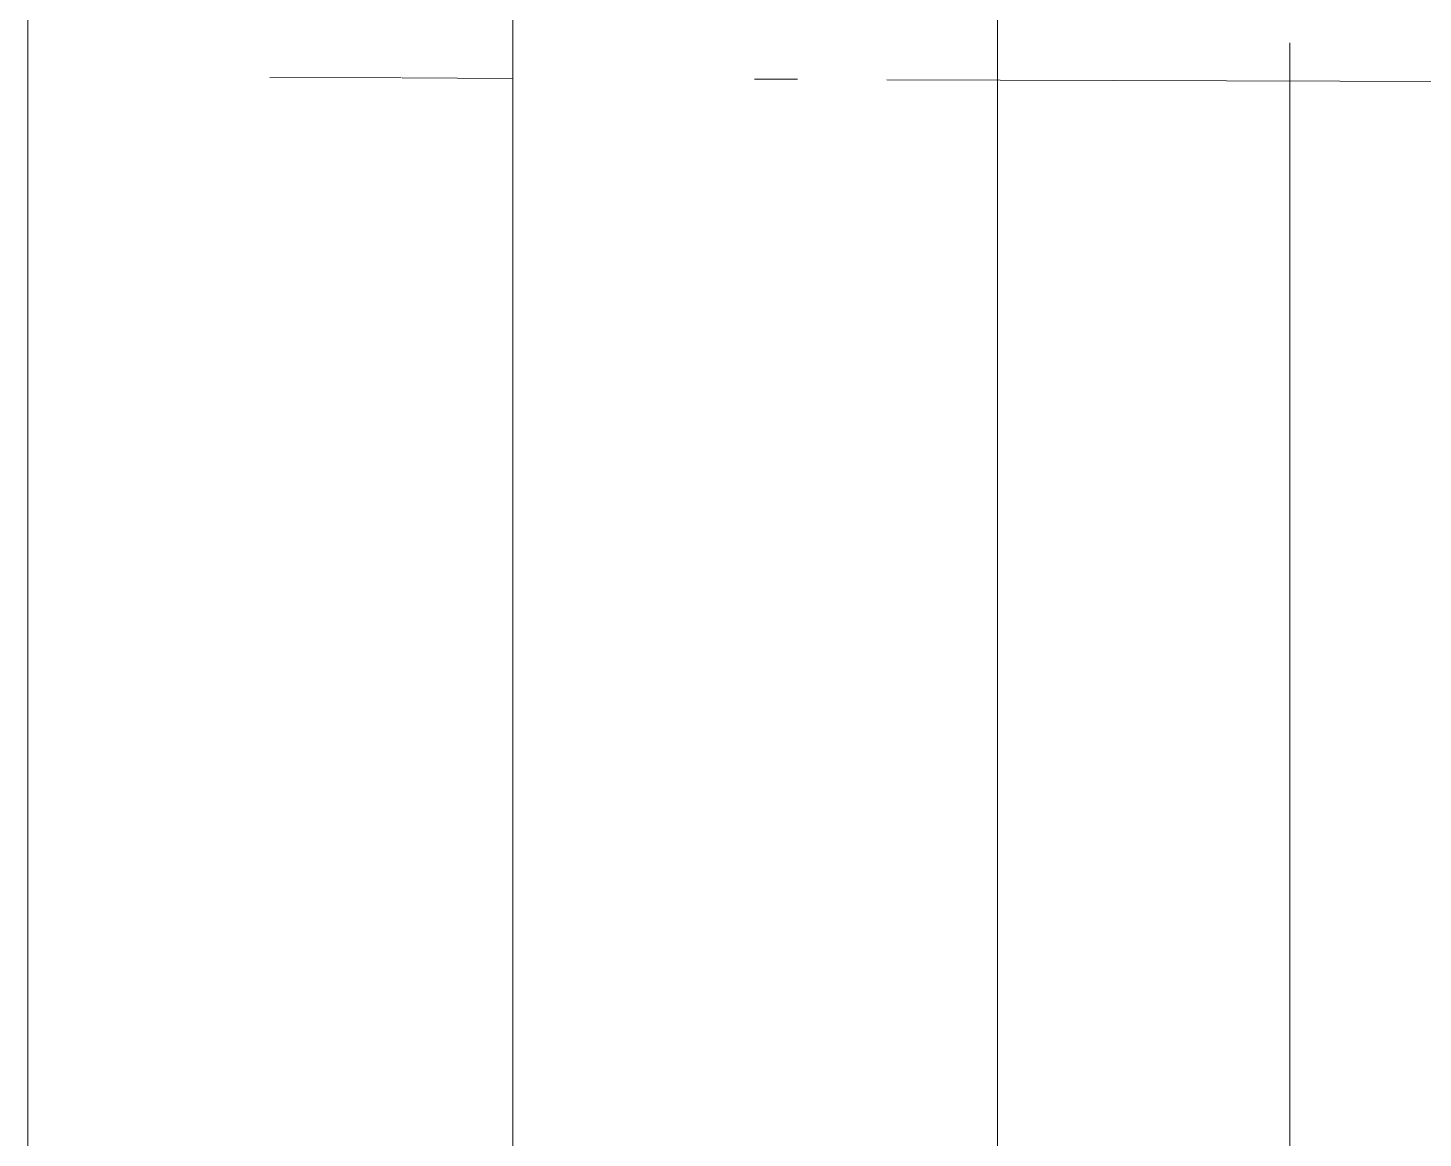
# Model space of a CAD drawing. Header units: millimetres. Extents: x -38844 to 124035, y 18225 to 48099.
# Drawn here: x -9805.3 to -9661.4, y 39150.5 to 39265.1 of the extents above; entities that cross this region are included whole.
import ezdxf

# ---------------------------------------------------------------- set-up
doc = ezdxf.new("R2010")
doc.units = ezdxf.units.MM
doc.layers.add('C-_SITE----_E', color=7, linetype='Continuous', lineweight=9)
doc.layers.add('C-_SITE----_E-1', color=6, linetype='Continuous', lineweight=9, true_color=0xff00ff)

# ---------------------------------------------------------------- blocks, each defined once
blk = doc.blocks.new('BRC FENCE - BRC FENCE-6054127-DOOR _ WINDOW SCHEDULE - ELEVATION 1 Copy 1')
at = {"layer": 'C-_SITE----_E'}
h = blk.add_hatch(dxfattribs=at)
h.set_pattern_fill('FP_1', color=256, style=0, pattern_type=2)
h.set_pattern_definition([(0, (-7725.22, 38217.9), (0, 150), []), (90, (-7725.22, 38217.9), (-50, 3e-15), [])])
h.paths.add_polyline_path([(-9708.54, 37865), (-7170.71, 37865), (-7170.71, 39073.15), (-7258.19, 39073.15), (-7258.19, 39125.15), (-7223.86, 39182.15), (-7170.71, 39183.72), (-7170.71, 39254.95), (-9708.54, 39263.68), (-9708.54, 37867.1)])
h.paths.add_polyline_path([(-5741.9, 37865), (-5741.9, 38250), (-5770.71, 38250), (-5770.71, 37865)])
h.paths.add_polyline_path([(-5770.71, 38307.74), (-5741.9, 38324.72), (-5741.9, 39250.03), (-5770.71, 39250.13), (-5770.71, 38531.28)])
at = {"layer": 'C-_SITE----_E-1'}
for p, q in [((-9755.3, 39274.8), (-9755.3, 37865)), ((-9705.3, 37865), (-9705.3, 39274.8)), ((-9716.7, 39259.75), (-7170.71, 39250.99))]:
    blk.add_line(p, q, dxfattribs=at)
blk = doc.blocks.new('BRC FENCE - BRC FENCE-6054296-DOOR _ WINDOW SCHEDULE - ELEVATION 1 Copy 1')
at = {"layer": 'C-_SITE----_E-1'}
for p, q in [((-9755.3, 39274.8), (-9755.3, 37865)), ((-9705.3, 37865), (-9705.3, 39274.8)), ((-9730.35, 39259.8), (-9725.94, 39259.79))]:
    blk.add_line(p, q, dxfattribs=at)
blk = doc.blocks.new('BRC FENCE - BRC FENCE-6054857-DOOR _ WINDOW SCHEDULE - ELEVATION 1 Copy 1')
at = {"layer": 'C-_SITE----_E'}
h = blk.add_hatch(dxfattribs=at)
h.set_pattern_fill('FP_2', color=256, style=0, pattern_type=2)
h.set_pattern_definition([(0, (-7750.48, 38217.99), (0, 150), []), (90, (-7750.48, 38217.985), (-50, 3e-15), [])])
h.paths.add_polyline_path([(-9755.3, 37865), (-9755.3, 39263.85), (-9758.54, 39263.86), (-9758.54, 37865)])
at = {"layer": 'C-_SITE----_E-1'}
for p, q in [((-9805.31, 39274.97), (-9805.31, 37865)), ((-9766.69, 39259.93), (-9755.29, 39259.89))]:
    blk.add_line(p, q, dxfattribs=at)
blk = doc.blocks.new('BRC FENCE - BRC FENCE-6055486-DOOR _ WINDOW SCHEDULE - ELEVATION 1 Copy 1')
at = {"layer": 'C-_SITE----_E-1'}
for p, q in [((-9805.31, 39274.97), (-9805.31, 37865)), ((-9780.36, 39259.97), (-9766.82, 39259.93))]:
    blk.add_line(p, q, dxfattribs=at)

msp = doc.modelspace()

# ---------------------------------------------------------------- block references
at = {"layer": 'C-_SITE----_E-1'}
for name in ['BRC FENCE - BRC FENCE-6054857-DOOR _ WINDOW SCHEDULE - ELEVATION 1 Copy 1', 'BRC FENCE - BRC FENCE-6055486-DOOR _ WINDOW SCHEDULE - ELEVATION 1 Copy 1', 'BRC FENCE - BRC FENCE-6054127-DOOR _ WINDOW SCHEDULE - ELEVATION 1 Copy 1', 'BRC FENCE - BRC FENCE-6054296-DOOR _ WINDOW SCHEDULE - ELEVATION 1 Copy 1']:
    msp.add_blockref(name, (0, 0), dxfattribs=at)

doc.saveas('drawing.dxf')
